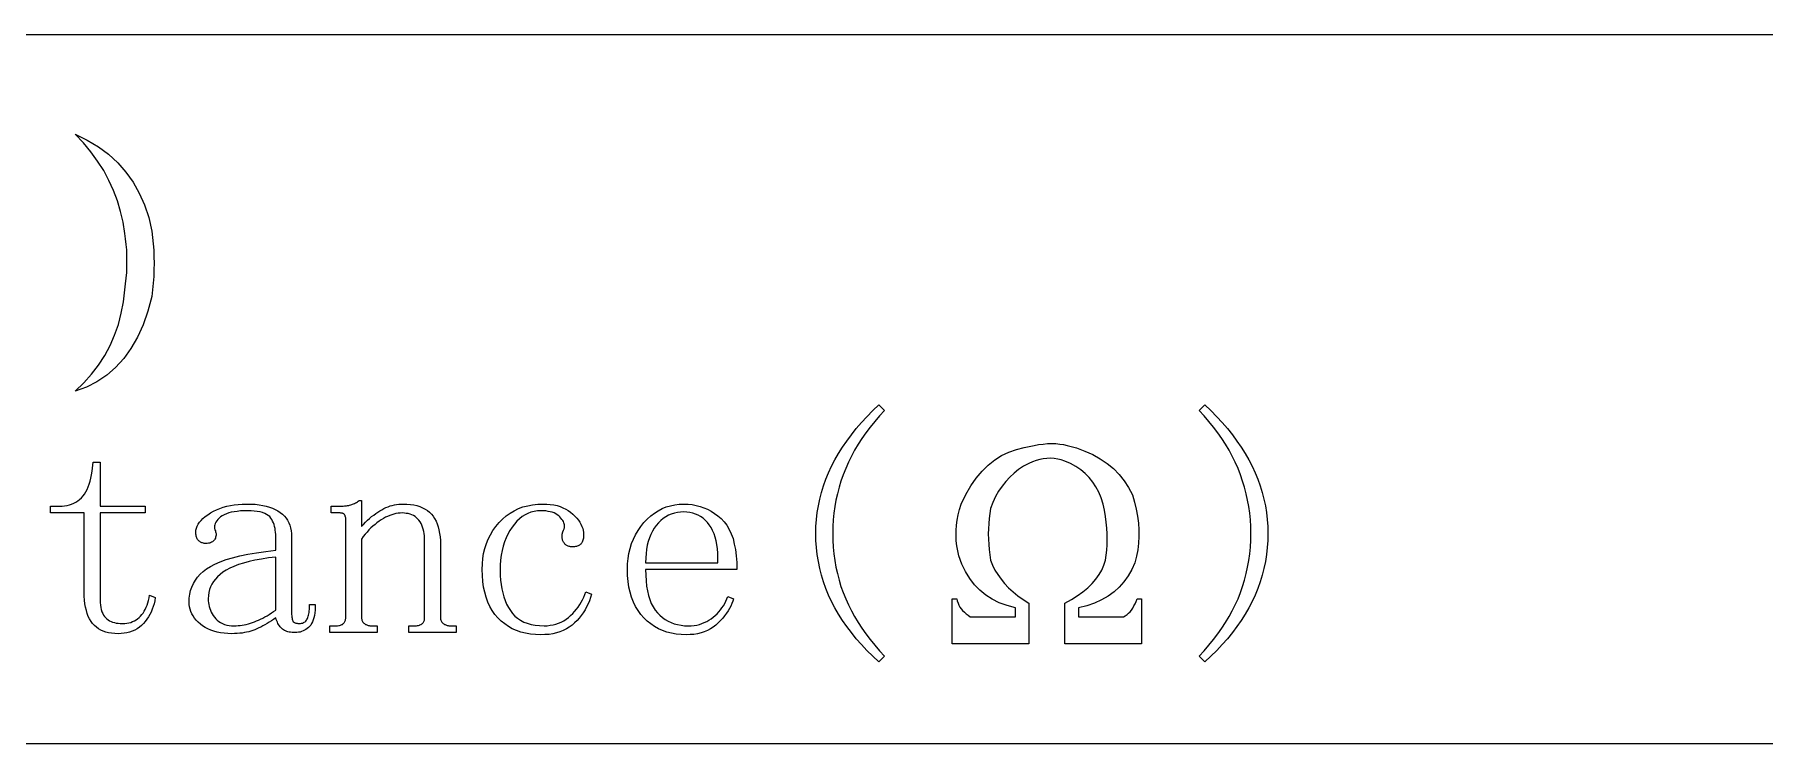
# Model space of a CAD drawing. Extents: x 1 to 297, y 1 to 210.
# Drawn here: x 144.13 to 157.28, y 51.12 to 56.51 of the extents above; entities that cross this region are included whole.
import ezdxf

# ---------------------------------------------------------------- set-up
doc = ezdxf.new("R2010")
doc.units = 0

msp = doc.modelspace()

# ---------------------------------------------------------------- linework, layer by layer
at = {"color": 7, "lineweight": 13}
for p, q in [((1.306, 56.508), (219.321, 56.508)), ((1.306, 51.119), (219.321, 51.119))]:
    msp.add_line(p, q, dxfattribs=at)
for points in [[(144.438, 55.751), (144.53, 55.706), (144.615, 55.655), (144.692, 55.598), (144.762, 55.534), (144.824, 55.463), (144.878, 55.386), (144.925, 55.303), (144.965, 55.213), (144.997, 55.116), (145.021, 55.013), (145.027, 54.965), (145.032, 54.917), (145.035, 54.868), (145.037, 54.819), (145.038, 54.769), (145.037, 54.719), (145.035, 54.669), (145.032, 54.618), (145.027, 54.568), (145.021, 54.516), (144.99, 54.404), (144.954, 54.301), (144.911, 54.207), (144.862, 54.121), (144.807, 54.045), (144.745, 53.977), (144.678, 53.919), (144.604, 53.869), (144.524, 53.828), (144.438, 53.796), (144.504, 53.86), (144.563, 53.926), (144.616, 53.995), (144.663, 54.068), (144.704, 54.143), (144.738, 54.222), (144.767, 54.304), (144.789, 54.389), (144.805, 54.477), (144.815, 54.568), (144.821, 54.612), (144.826, 54.656), (144.83, 54.7), (144.832, 54.743), (144.832, 54.786), (144.832, 54.829), (144.83, 54.871), (144.826, 54.913), (144.821, 54.955), (144.815, 54.996), (144.802, 55.081), (144.784, 55.164), (144.76, 55.244), (144.73, 55.323), (144.695, 55.399), (144.655, 55.474), (144.609, 55.546), (144.557, 55.616), (144.501, 55.684)], [(150.592, 53.651), (150.554, 53.609), (150.518, 53.567), (150.483, 53.524), (150.45, 53.481), (150.42, 53.437), (150.391, 53.393), (150.365, 53.348), (150.34, 53.302), (150.317, 53.256), (150.297, 53.209), (150.278, 53.162), (150.261, 53.114), (150.246, 53.066), (150.234, 53.017), (150.223, 52.968), (150.214, 52.919), (150.207, 52.869), (150.202, 52.818), (150.199, 52.768), (150.198, 52.716), (150.199, 52.663), (150.202, 52.611), (150.207, 52.56), (150.214, 52.509), (150.223, 52.459), (150.234, 52.41), (150.246, 52.361), (150.261, 52.313), (150.278, 52.266), (150.297, 52.219), (150.317, 52.173), (150.34, 52.128), (150.365, 52.083), (150.391, 52.038), (150.42, 51.994), (150.45, 51.951), (150.483, 51.908), (150.518, 51.865), (150.554, 51.823), (150.592, 51.782), (150.55, 51.739), (150.503, 51.782), (150.458, 51.826), (150.416, 51.87), (150.377, 51.915), (150.34, 51.961), (150.305, 52.007), (150.272, 52.054), (150.242, 52.101), (150.215, 52.149), (150.19, 52.198), (150.167, 52.247), (150.146, 52.297), (150.128, 52.347), (150.113, 52.398), (150.1, 52.45), (150.089, 52.502), (150.08, 52.554), (150.074, 52.608), (150.071, 52.662), (150.07, 52.716), (150.071, 52.769), (150.074, 52.822), (150.08, 52.874), (150.089, 52.925), (150.1, 52.977), (150.113, 53.027), (150.128, 53.078), (150.146, 53.128), (150.167, 53.177), (150.19, 53.226), (150.215, 53.275), (150.242, 53.323), (150.272, 53.371), (150.305, 53.418), (150.34, 53.465), (150.377, 53.512), (150.416, 53.558), (150.458, 53.603), (150.503, 53.649), (150.55, 53.693)], [(152.984, 53.651), (153.027, 53.693), (153.074, 53.649), (153.118, 53.603), (153.16, 53.558), (153.2, 53.512), (153.237, 53.465), (153.271, 53.418), (153.304, 53.371), (153.334, 53.323), (153.362, 53.275), (153.387, 53.226), (153.41, 53.177), (153.43, 53.128), (153.448, 53.078), (153.464, 53.027), (153.477, 52.977), (153.488, 52.925), (153.496, 52.874), (153.502, 52.822), (153.506, 52.769), (153.507, 52.716), (153.506, 52.662), (153.502, 52.608), (153.496, 52.554), (153.488, 52.502), (153.477, 52.45), (153.464, 52.398), (153.448, 52.347), (153.43, 52.297), (153.41, 52.247), (153.387, 52.198), (153.362, 52.149), (153.334, 52.101), (153.304, 52.054), (153.271, 52.007), (153.237, 51.961), (153.2, 51.915), (153.16, 51.87), (153.118, 51.826), (153.074, 51.782), (153.027, 51.739), (152.984, 51.782), (153.022, 51.823), (153.059, 51.865), (153.093, 51.908), (153.126, 51.951), (153.156, 51.994), (153.185, 52.038), (153.212, 52.083), (153.236, 52.128), (153.259, 52.173), (153.28, 52.219), (153.298, 52.266), (153.315, 52.313), (153.33, 52.361), (153.343, 52.41), (153.353, 52.459), (153.362, 52.509), (153.369, 52.56), (153.374, 52.611), (153.377, 52.663), (153.378, 52.716), (153.377, 52.768), (153.374, 52.818), (153.369, 52.869), (153.362, 52.919), (153.353, 52.968), (153.343, 53.017), (153.33, 53.066), (153.315, 53.114), (153.298, 53.162), (153.28, 53.209), (153.259, 53.256), (153.236, 53.302), (153.212, 53.348), (153.185, 53.393), (153.156, 53.437), (153.126, 53.481), (153.093, 53.524), (153.059, 53.567), (153.022, 53.609)], [(151.655, 53.368), (151.692, 53.377), (151.729, 53.385), (151.764, 53.391), (151.798, 53.395), (151.831, 53.398), (151.863, 53.399), (151.894, 53.398), (151.924, 53.395), (151.953, 53.391), (151.981, 53.385), (152.051, 53.366), (152.116, 53.342), (152.177, 53.315), (152.233, 53.283), (152.285, 53.248), (152.333, 53.208), (152.376, 53.164), (152.414, 53.116), (152.448, 53.064), (152.478, 53.008), (152.494, 52.953), (152.506, 52.899), (152.516, 52.846), (152.522, 52.794), (152.525, 52.742), (152.525, 52.691), (152.523, 52.641), (152.517, 52.591), (152.507, 52.542), (152.495, 52.493), (152.472, 52.441), (152.445, 52.392), (152.413, 52.347), (152.377, 52.307), (152.337, 52.271), (152.292, 52.238), (152.242, 52.21), (152.188, 52.186), (152.13, 52.166), (152.067, 52.151), (152.067, 52.082), (152.41, 52.082), (152.423, 52.09), (152.436, 52.098), (152.448, 52.109), (152.459, 52.12), (152.47, 52.133), (152.48, 52.148), (152.489, 52.164), (152.497, 52.181), (152.505, 52.199), (152.512, 52.219), (152.547, 52.219), (152.547, 51.876), (151.964, 51.876), (151.964, 52.185), (152.013, 52.213), (152.058, 52.242), (152.1, 52.272), (152.137, 52.303), (152.17, 52.335), (152.198, 52.368), (152.223, 52.402), (152.244, 52.437), (152.26, 52.473), (152.272, 52.511), (152.278, 52.549), (152.283, 52.588), (152.285, 52.628), (152.286, 52.67), (152.285, 52.712), (152.283, 52.755), (152.278, 52.8), (152.272, 52.845), (152.265, 52.892), (152.255, 52.939), (152.24, 52.986), (152.222, 53.029), (152.2, 53.069), (152.176, 53.106), (152.148, 53.141), (152.117, 53.172), (152.084, 53.2), (152.047, 53.224), (152.007, 53.246), (151.964, 53.265), (151.936, 53.274), (151.909, 53.281), (151.882, 53.285), (151.854, 53.287), (151.827, 53.286), (151.799, 53.283), (151.772, 53.278), (151.744, 53.27), (151.717, 53.26), (151.69, 53.248), (151.65, 53.226), (151.612, 53.201), (151.577, 53.174), (151.544, 53.143), (151.514, 53.111), (151.486, 53.075), (151.46, 53.037), (151.437, 52.995), (151.416, 52.951), (151.398, 52.905), (151.392, 52.867), (151.387, 52.829), (151.384, 52.79), (151.382, 52.751), (151.381, 52.712), (151.382, 52.672), (151.384, 52.632), (151.387, 52.592), (151.392, 52.552), (151.398, 52.511), (151.413, 52.473), (151.432, 52.437), (151.453, 52.402), (151.478, 52.368), (151.505, 52.335), (151.536, 52.303), (151.57, 52.272), (151.607, 52.242), (151.647, 52.213), (151.69, 52.185), (151.69, 51.876), (151.107, 51.876), (151.107, 52.219), (151.141, 52.219), (151.145, 52.202), (151.151, 52.186), (151.157, 52.171), (151.166, 52.156), (151.175, 52.142), (151.186, 52.129), (151.199, 52.116), (151.212, 52.104), (151.227, 52.093), (151.244, 52.082), (151.587, 52.082), (151.587, 52.151), (151.524, 52.167), (151.465, 52.188), (151.411, 52.215), (151.362, 52.247), (151.317, 52.283), (151.276, 52.325), (151.24, 52.373), (151.208, 52.425), (151.181, 52.482), (151.158, 52.545), (151.149, 52.583), (151.142, 52.621), (151.138, 52.66), (151.136, 52.698), (151.137, 52.738), (151.14, 52.777), (151.145, 52.817), (151.153, 52.858), (151.163, 52.898), (151.175, 52.939), (151.211, 53.011), (151.249, 53.077), (151.29, 53.136), (151.334, 53.189), (151.381, 53.235), (151.43, 53.274), (151.482, 53.308), (151.537, 53.334), (151.595, 53.354)], [(144.627, 52.236), (144.627, 52.213), (144.628, 52.191), (144.631, 52.171), (144.634, 52.153), (144.637, 52.136), (144.642, 52.12), (144.648, 52.106), (144.654, 52.094), (144.661, 52.083), (144.67, 52.073), (144.679, 52.065), (144.688, 52.058), (144.699, 52.052), (144.711, 52.046), (144.723, 52.041), (144.736, 52.037), (144.751, 52.034), (144.766, 52.032), (144.781, 52.031), (144.798, 52.031), (144.815, 52.031), (144.831, 52.033), (144.846, 52.036), (144.861, 52.039), (144.875, 52.045), (144.889, 52.051), (144.901, 52.058), (144.913, 52.066), (144.925, 52.076), (144.935, 52.086), (144.945, 52.098), (144.954, 52.11), (144.963, 52.124), (144.971, 52.138), (144.978, 52.154), (144.985, 52.17), (144.99, 52.187), (144.996, 52.206), (145, 52.225), (145.004, 52.245), (145.047, 52.228), (145.043, 52.204), (145.038, 52.181), (145.031, 52.16), (145.024, 52.139), (145.016, 52.118), (145.006, 52.099), (144.995, 52.081), (144.984, 52.063), (144.971, 52.046), (144.957, 52.031), (144.942, 52.016), (144.926, 52.003), (144.909, 51.991), (144.891, 51.981), (144.872, 51.973), (144.852, 51.966), (144.832, 51.96), (144.81, 51.957), (144.787, 51.954), (144.764, 51.953), (144.739, 51.954), (144.715, 51.957), (144.692, 51.96), (144.671, 51.966), (144.651, 51.973), (144.633, 51.981), (144.615, 51.991), (144.599, 52.003), (144.584, 52.016), (144.571, 52.031), (144.559, 52.047), (144.548, 52.065), (144.538, 52.085), (144.53, 52.106), (144.523, 52.129), (144.517, 52.154), (144.512, 52.181), (144.509, 52.209), (144.507, 52.239), (144.507, 52.271), (144.507, 52.871), (144.25, 52.871), (144.25, 52.922), (144.318, 52.922), (144.338, 52.923), (144.358, 52.925), (144.376, 52.928), (144.394, 52.932), (144.411, 52.938), (144.428, 52.945), (144.443, 52.954), (144.458, 52.963), (144.472, 52.974), (144.485, 52.986), (144.498, 53), (144.509, 53.015), (144.52, 53.031), (144.529, 53.049), (144.538, 53.069), (144.545, 53.09), (144.552, 53.112), (144.558, 53.136), (144.563, 53.161), (144.567, 53.188), (144.575, 53.256), (144.627, 53.256), (144.627, 52.922), (144.97, 52.922), (144.97, 52.871), (144.627, 52.871)], [(145.63, 51.953), (145.599, 51.954), (145.571, 51.956), (145.543, 51.96), (145.517, 51.965), (145.492, 51.972), (145.469, 51.98), (145.447, 51.989), (145.427, 52), (145.407, 52.012), (145.39, 52.026), (145.373, 52.041), (145.359, 52.056), (145.346, 52.072), (145.335, 52.088), (145.325, 52.104), (145.318, 52.121), (145.312, 52.139), (145.307, 52.157), (145.305, 52.175), (145.304, 52.193), (145.305, 52.224), (145.309, 52.253), (145.316, 52.281), (145.325, 52.308), (145.337, 52.334), (145.352, 52.359), (145.369, 52.382), (145.389, 52.405), (145.411, 52.426), (145.437, 52.446), (145.466, 52.465), (145.5, 52.483), (145.54, 52.5), (145.585, 52.516), (145.635, 52.531), (145.69, 52.545), (145.751, 52.557), (145.817, 52.568), (145.888, 52.579), (145.964, 52.588), (145.964, 52.691), (145.963, 52.707), (145.962, 52.724), (145.96, 52.739), (145.958, 52.754), (145.954, 52.769), (145.95, 52.783), (145.945, 52.796), (145.939, 52.809), (145.933, 52.821), (145.925, 52.832), (145.917, 52.843), (145.906, 52.852), (145.893, 52.86), (145.879, 52.868), (145.862, 52.874), (145.844, 52.879), (145.823, 52.883), (145.8, 52.885), (145.776, 52.887), (145.75, 52.888), (145.721, 52.887), (145.695, 52.886), (145.67, 52.883), (145.647, 52.88), (145.625, 52.876), (145.606, 52.871), (145.588, 52.865), (145.571, 52.858), (145.557, 52.85), (145.544, 52.841), (145.533, 52.831), (145.523, 52.822), (145.515, 52.812), (145.508, 52.802), (145.503, 52.792), (145.5, 52.782), (145.498, 52.772), (145.497, 52.762), (145.498, 52.752), (145.501, 52.742), (145.504, 52.735), (145.506, 52.728), (145.508, 52.721), (145.509, 52.715), (145.51, 52.708), (145.509, 52.701), (145.508, 52.694), (145.506, 52.687), (145.504, 52.68), (145.501, 52.673), (145.497, 52.667), (145.493, 52.661), (145.488, 52.656), (145.482, 52.651), (145.475, 52.648), (145.468, 52.645), (145.46, 52.642), (145.452, 52.641), (145.442, 52.639), (145.432, 52.639), (145.426, 52.639), (145.419, 52.64), (145.413, 52.641), (145.407, 52.643), (145.401, 52.645), (145.396, 52.647), (145.391, 52.65), (145.386, 52.653), (145.381, 52.657), (145.377, 52.661), (145.373, 52.665), (145.369, 52.67), (145.366, 52.675), (145.363, 52.681), (145.361, 52.687), (145.359, 52.694), (145.357, 52.701), (145.356, 52.709), (145.355, 52.716), (145.355, 52.725), (145.356, 52.74), (145.36, 52.755), (145.365, 52.77), (145.373, 52.785), (145.383, 52.8), (145.395, 52.814), (145.41, 52.829), (145.427, 52.843), (145.446, 52.857), (145.467, 52.871), (145.49, 52.884), (145.513, 52.895), (145.538, 52.906), (145.564, 52.914), (145.591, 52.922), (145.619, 52.928), (145.648, 52.933), (145.678, 52.936), (145.709, 52.938), (145.741, 52.939), (145.774, 52.938), (145.806, 52.937), (145.836, 52.933), (145.864, 52.929), (145.891, 52.923), (145.916, 52.916), (145.939, 52.908), (145.96, 52.898), (145.98, 52.887), (145.998, 52.875), (146.014, 52.861), (146.029, 52.847), (146.042, 52.831), (146.053, 52.815), (146.062, 52.797), (146.07, 52.778), (146.076, 52.758), (146.08, 52.736), (146.083, 52.714), (146.084, 52.691), (146.084, 52.125), (146.084, 52.112), (146.084, 52.1), (146.085, 52.089), (146.086, 52.079), (146.087, 52.07), (146.088, 52.063), (146.09, 52.056), (146.092, 52.051), (146.094, 52.047), (146.097, 52.043), (146.099, 52.041), (146.103, 52.039), (146.106, 52.037), (146.11, 52.035), (146.115, 52.034), (146.12, 52.033), (146.125, 52.032), (146.131, 52.031), (146.137, 52.031), (146.144, 52.031), (146.152, 52.031), (146.16, 52.032), (146.167, 52.034), (146.174, 52.037), (146.18, 52.04), (146.186, 52.044), (146.191, 52.049), (146.196, 52.055), (146.2, 52.062), (146.204, 52.069), (146.207, 52.077), (146.21, 52.086), (146.213, 52.095), (146.215, 52.105), (146.217, 52.115), (146.218, 52.126), (146.219, 52.138), (146.22, 52.15), (146.221, 52.163), (146.221, 52.176), (146.264, 52.176), (146.263, 52.153), (146.262, 52.131), (146.26, 52.111), (146.257, 52.092), (146.253, 52.075), (146.248, 52.059), (146.243, 52.044), (146.236, 52.031), (146.229, 52.019), (146.221, 52.009), (146.212, 52), (146.203, 51.992), (146.193, 51.985), (146.183, 51.979), (146.172, 51.974), (146.16, 51.97), (146.148, 51.966), (146.136, 51.964), (146.123, 51.962), (146.11, 51.962), (146.098, 51.962), (146.087, 51.963), (146.076, 51.964), (146.066, 51.966), (146.056, 51.968), (146.047, 51.971), (146.038, 51.975), (146.03, 51.978), (146.022, 51.983), (146.015, 51.988), (146.009, 51.993), (146.002, 51.999), (145.996, 52.006), (145.991, 52.014), (145.985, 52.022), (145.98, 52.031), (145.976, 52.041), (145.971, 52.051), (145.967, 52.062), (145.964, 52.073), (145.947, 52.062), (145.93, 52.051), (145.914, 52.04), (145.897, 52.03), (145.881, 52.021), (145.866, 52.012), (145.85, 52.004), (145.835, 51.997), (145.82, 51.99), (145.805, 51.983), (145.79, 51.978), (145.775, 51.973), (145.759, 51.968), (145.742, 51.964), (145.725, 51.961), (145.707, 51.958), (145.689, 51.956), (145.67, 51.955), (145.65, 51.954)], [(146.375, 51.962), (146.375, 52.013), (146.418, 52.013), (146.426, 52.014), (146.434, 52.014), (146.442, 52.015), (146.448, 52.016), (146.455, 52.018), (146.46, 52.02), (146.466, 52.022), (146.47, 52.024), (146.474, 52.027), (146.478, 52.031), (146.481, 52.034), (146.484, 52.038), (146.487, 52.042), (146.489, 52.047), (146.491, 52.052), (146.493, 52.057), (146.494, 52.063), (146.495, 52.069), (146.495, 52.075), (146.495, 52.082), (146.495, 52.819), (146.495, 52.824), (146.495, 52.829), (146.495, 52.833), (146.494, 52.838), (146.493, 52.842), (146.492, 52.845), (146.491, 52.849), (146.49, 52.852), (146.488, 52.855), (146.487, 52.858), (146.485, 52.86), (146.483, 52.862), (146.48, 52.864), (146.477, 52.866), (146.474, 52.867), (146.47, 52.869), (146.466, 52.869), (146.462, 52.87), (146.457, 52.87), (146.452, 52.871), (146.384, 52.871), (146.384, 52.922), (146.444, 52.922), (146.452, 52.922), (146.461, 52.922), (146.469, 52.923), (146.477, 52.923), (146.486, 52.924), (146.494, 52.925), (146.502, 52.926), (146.51, 52.927), (146.518, 52.929), (146.525, 52.931), (146.533, 52.932), (146.541, 52.935), (146.548, 52.937), (146.555, 52.94), (146.563, 52.943), (146.57, 52.947), (146.577, 52.951), (146.584, 52.955), (146.591, 52.96), (146.598, 52.965), (146.615, 52.965), (146.615, 52.768), (146.631, 52.784), (146.646, 52.8), (146.662, 52.815), (146.677, 52.829), (146.692, 52.843), (146.708, 52.855), (146.723, 52.867), (146.739, 52.877), (146.754, 52.887), (146.77, 52.896), (146.785, 52.904), (146.801, 52.912), (146.817, 52.918), (146.833, 52.924), (146.849, 52.928), (146.865, 52.932), (146.882, 52.935), (146.898, 52.937), (146.915, 52.939), (146.932, 52.939), (146.961, 52.938), (146.988, 52.936), (147.013, 52.932), (147.037, 52.927), (147.059, 52.92), (147.079, 52.911), (147.099, 52.901), (147.116, 52.89), (147.132, 52.877), (147.147, 52.862), (147.16, 52.846), (147.171, 52.828), (147.182, 52.809), (147.191, 52.788), (147.198, 52.766), (147.204, 52.742), (147.209, 52.716), (147.213, 52.689), (147.215, 52.661), (147.215, 52.631), (147.215, 52.082), (147.215, 52.075), (147.216, 52.069), (147.217, 52.063), (147.219, 52.057), (147.221, 52.052), (147.223, 52.047), (147.226, 52.042), (147.229, 52.038), (147.233, 52.034), (147.237, 52.031), (147.241, 52.027), (147.246, 52.024), (147.251, 52.022), (147.256, 52.02), (147.261, 52.018), (147.267, 52.016), (147.273, 52.015), (147.279, 52.014), (147.286, 52.014), (147.292, 52.013), (147.335, 52.013), (147.335, 51.962), (146.975, 51.962), (146.975, 52.013), (147.018, 52.013), (147.026, 52.014), (147.034, 52.014), (147.042, 52.015), (147.048, 52.016), (147.055, 52.018), (147.06, 52.02), (147.066, 52.022), (147.07, 52.024), (147.074, 52.027), (147.078, 52.031), (147.081, 52.034), (147.084, 52.038), (147.087, 52.042), (147.089, 52.047), (147.091, 52.052), (147.093, 52.057), (147.094, 52.063), (147.095, 52.069), (147.095, 52.075), (147.095, 52.082), (147.095, 52.656), (147.095, 52.676), (147.094, 52.696), (147.091, 52.714), (147.088, 52.731), (147.085, 52.747), (147.08, 52.763), (147.074, 52.777), (147.068, 52.791), (147.061, 52.803), (147.052, 52.815), (147.043, 52.825), (147.034, 52.835), (147.023, 52.843), (147.011, 52.851), (146.999, 52.857), (146.986, 52.862), (146.971, 52.866), (146.956, 52.868), (146.941, 52.87), (146.924, 52.871), (146.908, 52.87), (146.893, 52.869), (146.877, 52.866), (146.861, 52.862), (146.846, 52.858), (146.83, 52.852), (146.814, 52.845), (146.798, 52.838), (146.782, 52.829), (146.765, 52.819), (146.749, 52.808), (146.733, 52.797), (146.718, 52.784), (146.702, 52.771), (146.687, 52.757), (146.672, 52.742), (146.658, 52.726), (146.643, 52.709), (146.629, 52.692), (146.615, 52.673), (146.615, 52.082), (146.615, 52.075), (146.616, 52.069), (146.617, 52.063), (146.619, 52.057), (146.621, 52.052), (146.623, 52.047), (146.626, 52.042), (146.629, 52.038), (146.633, 52.034), (146.637, 52.031), (146.641, 52.027), (146.646, 52.024), (146.651, 52.022), (146.656, 52.02), (146.661, 52.018), (146.667, 52.016), (146.673, 52.015), (146.679, 52.014), (146.686, 52.014), (146.692, 52.013), (146.735, 52.013), (146.735, 51.962)], [(148.141, 52.691), (148.141, 52.696), (148.141, 52.7), (148.141, 52.704), (148.142, 52.708), (148.142, 52.712), (148.143, 52.715), (148.143, 52.718), (148.144, 52.721), (148.144, 52.723), (148.145, 52.725), (148.146, 52.727), (148.147, 52.729), (148.148, 52.732), (148.149, 52.734), (148.151, 52.738), (148.152, 52.741), (148.153, 52.745), (148.155, 52.75), (148.156, 52.754), (148.158, 52.759), (148.159, 52.766), (148.16, 52.773), (148.159, 52.781), (148.157, 52.789), (148.154, 52.797), (148.15, 52.805), (148.145, 52.813), (148.139, 52.822), (148.132, 52.831), (148.124, 52.841), (148.115, 52.85), (148.104, 52.858), (148.093, 52.865), (148.08, 52.871), (148.066, 52.876), (148.051, 52.88), (148.034, 52.883), (148.017, 52.886), (147.998, 52.887), (147.978, 52.888), (147.953, 52.886), (147.928, 52.883), (147.904, 52.877), (147.881, 52.868), (147.859, 52.857), (147.838, 52.843), (147.817, 52.827), (147.797, 52.808), (147.778, 52.787), (147.76, 52.763), (147.742, 52.738), (147.727, 52.71), (147.714, 52.682), (147.702, 52.651), (147.692, 52.619), (147.684, 52.585), (147.678, 52.55), (147.673, 52.512), (147.67, 52.474), (147.67, 52.433), (147.67, 52.396), (147.673, 52.361), (147.676, 52.327), (147.682, 52.294), (147.689, 52.263), (147.697, 52.233), (147.707, 52.205), (147.719, 52.178), (147.732, 52.153), (147.747, 52.129), (147.763, 52.107), (147.782, 52.087), (147.802, 52.07), (147.825, 52.055), (147.85, 52.042), (147.876, 52.032), (147.905, 52.024), (147.936, 52.018), (147.969, 52.015), (148.004, 52.013), (148.027, 52.014), (148.05, 52.017), (148.072, 52.02), (148.094, 52.026), (148.114, 52.033), (148.134, 52.041), (148.153, 52.051), (148.171, 52.063), (148.189, 52.076), (148.205, 52.091), (148.221, 52.106), (148.236, 52.122), (148.25, 52.139), (148.263, 52.156), (148.275, 52.174), (148.286, 52.192), (148.296, 52.211), (148.305, 52.23), (148.314, 52.25), (148.321, 52.271), (148.364, 52.253), (148.356, 52.228), (148.348, 52.204), (148.338, 52.18), (148.327, 52.157), (148.315, 52.135), (148.301, 52.113), (148.286, 52.092), (148.271, 52.072), (148.254, 52.053), (148.235, 52.035), (148.216, 52.018), (148.195, 52.002), (148.173, 51.989), (148.149, 51.977), (148.124, 51.967), (148.097, 51.959), (148.07, 51.953), (148.041, 51.948), (148.01, 51.946), (147.978, 51.945), (147.938, 51.946), (147.899, 51.95), (147.862, 51.956), (147.827, 51.965), (147.794, 51.977), (147.762, 51.991), (147.732, 52.008), (147.704, 52.027), (147.677, 52.049), (147.652, 52.073), (147.63, 52.1), (147.609, 52.129), (147.591, 52.161), (147.576, 52.194), (147.562, 52.23), (147.552, 52.268), (147.543, 52.308), (147.537, 52.35), (147.534, 52.395), (147.532, 52.442), (147.534, 52.484), (147.538, 52.525), (147.544, 52.564), (147.553, 52.602), (147.565, 52.638), (147.579, 52.673), (147.595, 52.706), (147.615, 52.738), (147.637, 52.769), (147.661, 52.798), (147.687, 52.825), (147.715, 52.849), (147.745, 52.87), (147.776, 52.888), (147.809, 52.904), (147.843, 52.917), (147.879, 52.926), (147.916, 52.933), (147.955, 52.938), (147.995, 52.939), (148.024, 52.938), (148.051, 52.936), (148.077, 52.932), (148.102, 52.927), (148.125, 52.92), (148.147, 52.911), (148.168, 52.901), (148.187, 52.89), (148.205, 52.877), (148.222, 52.862), (148.238, 52.847), (148.252, 52.831), (148.264, 52.816), (148.275, 52.8), (148.283, 52.785), (148.291, 52.769), (148.297, 52.754), (148.301, 52.739), (148.303, 52.723), (148.304, 52.708), (148.304, 52.698), (148.303, 52.688), (148.302, 52.68), (148.3, 52.671), (148.298, 52.664), (148.296, 52.657), (148.293, 52.65), (148.29, 52.645), (148.286, 52.639), (148.282, 52.635), (148.278, 52.631), (148.273, 52.627), (148.268, 52.624), (148.262, 52.621), (148.256, 52.619), (148.249, 52.617), (148.242, 52.615), (148.234, 52.614), (148.226, 52.614), (148.218, 52.613), (148.211, 52.614), (148.205, 52.614), (148.199, 52.615), (148.193, 52.617), (148.187, 52.619), (148.182, 52.621), (148.176, 52.624), (148.172, 52.627), (148.167, 52.631), (148.162, 52.635), (148.158, 52.639), (148.155, 52.644), (148.151, 52.649), (148.149, 52.654), (148.146, 52.66), (148.144, 52.665), (148.143, 52.671), (148.142, 52.677), (148.141, 52.684)], [(148.775, 52.442), (148.776, 52.397), (148.779, 52.355), (148.783, 52.315), (148.79, 52.278), (148.798, 52.244), (148.808, 52.212), (148.819, 52.183), (148.833, 52.157), (148.848, 52.133), (148.865, 52.112), (148.884, 52.093), (148.904, 52.077), (148.924, 52.062), (148.946, 52.049), (148.969, 52.038), (148.993, 52.029), (149.019, 52.022), (149.045, 52.017), (149.072, 52.014), (149.101, 52.013), (149.123, 52.014), (149.144, 52.016), (149.165, 52.019), (149.185, 52.024), (149.204, 52.03), (149.222, 52.037), (149.24, 52.045), (149.257, 52.055), (149.274, 52.066), (149.29, 52.078), (149.305, 52.091), (149.319, 52.105), (149.332, 52.119), (149.344, 52.134), (149.356, 52.15), (149.367, 52.166), (149.377, 52.182), (149.386, 52.2), (149.394, 52.218), (149.401, 52.236), (149.444, 52.219), (149.438, 52.2), (149.431, 52.182), (149.423, 52.163), (149.413, 52.144), (149.402, 52.126), (149.39, 52.108), (149.376, 52.089), (149.362, 52.071), (149.345, 52.053), (149.328, 52.035), (149.309, 52.018), (149.29, 52.002), (149.268, 51.989), (149.246, 51.977), (149.222, 51.967), (149.197, 51.959), (149.171, 51.953), (149.143, 51.948), (149.114, 51.946), (149.084, 51.945), (149.045, 51.946), (149.008, 51.95), (148.972, 51.956), (148.938, 51.965), (148.905, 51.977), (148.874, 51.991), (148.844, 52.008), (148.815, 52.027), (148.788, 52.049), (148.762, 52.073), (148.739, 52.1), (148.718, 52.129), (148.699, 52.161), (148.683, 52.194), (148.669, 52.23), (148.658, 52.268), (148.649, 52.308), (148.643, 52.35), (148.639, 52.395), (148.638, 52.442), (148.639, 52.484), (148.643, 52.525), (148.649, 52.564), (148.658, 52.602), (148.669, 52.638), (148.683, 52.673), (148.699, 52.706), (148.718, 52.738), (148.739, 52.769), (148.762, 52.798), (148.788, 52.825), (148.814, 52.849), (148.842, 52.87), (148.871, 52.888), (148.901, 52.904), (148.932, 52.917), (148.964, 52.926), (148.997, 52.933), (149.031, 52.938), (149.067, 52.939), (149.099, 52.938), (149.13, 52.935), (149.161, 52.929), (149.19, 52.921), (149.219, 52.911), (149.247, 52.899), (149.274, 52.885), (149.3, 52.868), (149.325, 52.849), (149.35, 52.828), (149.372, 52.804), (149.393, 52.777), (149.411, 52.746), (149.426, 52.713), (149.44, 52.676), (149.45, 52.635), (149.459, 52.592), (149.465, 52.545), (149.468, 52.495), (149.47, 52.442)], [(149.324, 52.493), (149.325, 52.53), (149.324, 52.565), (149.322, 52.598), (149.318, 52.63), (149.312, 52.66), (149.305, 52.687), (149.296, 52.713), (149.285, 52.738), (149.273, 52.76), (149.26, 52.781), (149.245, 52.799), (149.229, 52.816), (149.212, 52.831), (149.194, 52.844), (149.175, 52.854), (149.155, 52.863), (149.134, 52.87), (149.113, 52.875), (149.09, 52.878), (149.067, 52.879), (149.041, 52.878), (149.017, 52.875), (148.994, 52.87), (148.971, 52.863), (148.95, 52.853), (148.929, 52.842), (148.91, 52.829), (148.891, 52.813), (148.873, 52.796), (148.857, 52.776), (148.841, 52.755), (148.827, 52.732), (148.815, 52.708), (148.805, 52.682), (148.796, 52.654), (148.788, 52.625), (148.783, 52.594), (148.779, 52.562), (148.776, 52.529), (148.775, 52.493)], [(145.45, 52.219), (145.45, 52.204), (145.451, 52.189), (145.454, 52.174), (145.457, 52.159), (145.461, 52.145), (145.467, 52.131), (145.473, 52.117), (145.48, 52.104), (145.488, 52.091), (145.497, 52.078), (145.507, 52.066), (145.518, 52.055), (145.53, 52.045), (145.543, 52.037), (145.558, 52.03), (145.573, 52.024), (145.59, 52.019), (145.608, 52.016), (145.627, 52.014), (145.647, 52.013), (145.662, 52.014), (145.678, 52.015), (145.693, 52.016), (145.708, 52.018), (145.724, 52.021), (145.739, 52.024), (145.755, 52.028), (145.77, 52.033), (145.786, 52.038), (145.801, 52.043), (145.816, 52.05), (145.832, 52.057), (145.848, 52.064), (145.864, 52.072), (145.88, 52.081), (145.897, 52.09), (145.913, 52.1), (145.93, 52.111), (145.947, 52.122), (145.964, 52.133), (145.964, 52.536), (145.907, 52.529), (145.854, 52.521), (145.805, 52.511), (145.76, 52.501), (145.717, 52.49), (145.679, 52.478), (145.644, 52.465), (145.613, 52.451), (145.585, 52.436), (145.561, 52.421), (145.54, 52.404), (145.521, 52.386), (145.504, 52.368), (145.49, 52.349), (145.477, 52.33), (145.467, 52.309), (145.46, 52.288), (145.454, 52.266), (145.451, 52.243)]]:
    msp.add_lwpolyline(points, close=True, dxfattribs=at)

doc.saveas('drawing.dxf')
